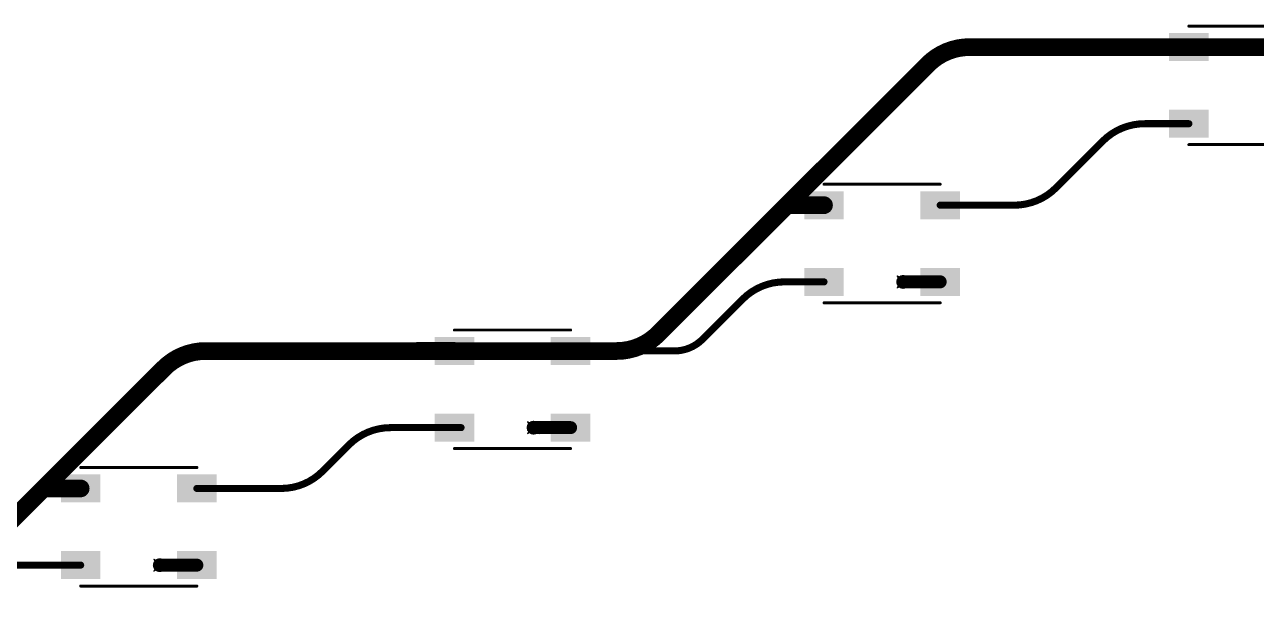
# Model space of a CAD drawing. Header units: inches. Extents: x -11 to 1110, y -7 to 455.
# Drawn here: x 296.4 to 349.4, y 125.6 to 150.6 of the extents above; entities that cross this region are included whole.
import ezdxf

# ---------------------------------------------------------------- set-up
doc = ezdxf.new("R2010")
doc.units = ezdxf.units.IN
for name, color, linetype in [('Bottom Layer', 5, 'Continuous'), ('Drill Drawing', 1, 'Continuous'), ('Top Layer', 1, 'Continuous'), ('Top Overlay', 2, 'Continuous'), ('Top Paste', 8, 'Continuous'), ('Top Solder', 216, 'Continuous'), ('Via Holes', 16, 'Continuous')]:
    doc.layers.add(name, color=color, linetype=linetype)

# ---------------------------------------------------------------- blocks, each defined once
blk = doc.blocks.new('WS2812B_B_W_75')
at = {"layer": 'Top Layer'}
for points in [[(-3.25, 2.15), (-1.75, 2.15), (-1.75, 1.15), (-3.25, 1.15)], [(3.25, 1.15), (1.75, 1.15), (1.75, 2.15), (3.25, 2.15)], [(-3.25, -1.15), (-1.75, -1.15), (-1.75, -2.15), (-3.25, -2.15)], [(1.75, -1.15), (3.25, -1.15), (3.25, -2.15), (1.75, -2.15)]]:
    blk.add_hatch(color=1, dxfattribs=at).paths.add_polyline_path(points)
at = {"layer": 'Top Paste'}
for points in [[(-3.25, 2.15), (-1.75, 2.15), (-1.75, 1.15), (-3.25, 1.15)], [(3.25, 1.15), (1.75, 1.15), (1.75, 2.15), (3.25, 2.15)], [(-3.25, -1.15), (-1.75, -1.15), (-1.75, -2.15), (-3.25, -2.15)], [(1.75, -1.15), (3.25, -1.15), (3.25, -2.15), (1.75, -2.15)]]:
    blk.add_hatch(color=8, dxfattribs=at).paths.add_polyline_path(points)
at = {"layer": 'Top Solder'}
for points in [[(-3.352, 2.252), (-1.648, 2.252), (-1.648, 1.048), (-3.352, 1.048)], [(3.352, 1.048), (1.648, 1.048), (1.648, 2.252), (3.352, 2.252)], [(-3.352, -1.048), (-1.648, -1.048), (-1.648, -2.252), (-3.352, -2.252)], [(1.648, -1.048), (3.352, -1.048), (3.352, -2.252), (1.648, -2.252)]]:
    blk.add_hatch(color=216, dxfattribs=at).paths.add_polyline_path(points)
at = {"layer": 'Top Overlay'}
for points in [[(-2.5, 2.551, 0.127, 0.127, 0), (2.5, 2.551, 0.127, 0.127, 0)], [(-3.556, 1.803, 0.254, 0.254, 0), (-3.429, 1.676, 0.254, 0.254, 0)], [(-3.556, 1.549, 0.254, 0.254, 0), (-3.556, 1.803, 0.254, 0.254, 0)], [(-3.556, 1.549, 0.254, 0.254, 0), (-3.429, 1.676, 0.254, 0.254, 0)], [(-2.5, -2.551, 0.127, 0.127, 0), (2.5, -2.551, 0.127, 0.127, 0)]]:
    blk.add_lwpolyline(points, format="xyseb", dxfattribs=at)
for points in [[(-2.532, 2.551, 0.0635, 0.0635, 1), (-2.468, 2.551, 0.0635, 0.0635, 1)], [(2.468, 2.551, 0.0635, 0.0635, 1), (2.532, 2.551, 0.0635, 0.0635, 1)], [(-3.619, 1.803, 0.127, 0.127, 1), (-3.493, 1.803, 0.127, 0.127, 1)], [(-3.619, 1.803, 0.127, 0.127, 1), (-3.493, 1.803, 0.127, 0.127, 1)], [(-3.619, 1.549, 0.127, 0.127, 1), (-3.493, 1.549, 0.127, 0.127, 1)], [(-3.619, 1.549, 0.127, 0.127, 1), (-3.493, 1.549, 0.127, 0.127, 1)], [(-3.493, 1.676, 0.127, 0.127, 1), (-3.365, 1.676, 0.127, 0.127, 1)], [(-3.493, 1.676, 0.127, 0.127, 1), (-3.365, 1.676, 0.127, 0.127, 1)], [(-2.532, -2.551, 0.0635, 0.0635, 1), (-2.468, -2.551, 0.0635, 0.0635, 1)], [(2.468, -2.551, 0.0635, 0.0635, 1), (2.532, -2.551, 0.0635, 0.0635, 1)]]:
    blk.add_lwpolyline(points, format="xyseb", close=True, dxfattribs=at)
blk = doc.blocks.new('WS2812B_B_W_84')
at = {"layer": 'Top Layer'}
for points in [[(-3.25, 2.15), (-1.75, 2.15), (-1.75, 1.15), (-3.25, 1.15)], [(3.25, 1.15), (1.75, 1.15), (1.75, 2.15), (3.25, 2.15)], [(-3.25, -1.15), (-1.75, -1.15), (-1.75, -2.15), (-3.25, -2.15)], [(1.75, -1.15), (3.25, -1.15), (3.25, -2.15), (1.75, -2.15)]]:
    blk.add_hatch(color=1, dxfattribs=at).paths.add_polyline_path(points)
at = {"layer": 'Top Paste'}
for points in [[(-3.25, 2.15), (-1.75, 2.15), (-1.75, 1.15), (-3.25, 1.15)], [(3.25, 1.15), (1.75, 1.15), (1.75, 2.15), (3.25, 2.15)], [(-3.25, -1.15), (-1.75, -1.15), (-1.75, -2.15), (-3.25, -2.15)], [(1.75, -1.15), (3.25, -1.15), (3.25, -2.15), (1.75, -2.15)]]:
    blk.add_hatch(color=8, dxfattribs=at).paths.add_polyline_path(points)
at = {"layer": 'Top Solder'}
for points in [[(-3.352, 2.252), (-1.648, 2.252), (-1.648, 1.048), (-3.352, 1.048)], [(3.352, 1.048), (1.648, 1.048), (1.648, 2.252), (3.352, 2.252)], [(-3.352, -1.048), (-1.648, -1.048), (-1.648, -2.252), (-3.352, -2.252)], [(1.648, -1.048), (3.352, -1.048), (3.352, -2.252), (1.648, -2.252)]]:
    blk.add_hatch(color=216, dxfattribs=at).paths.add_polyline_path(points)
at = {"layer": 'Top Overlay'}
for points in [[(-2.5, 2.551, 0.127, 0.127, 0), (2.5, 2.551, 0.127, 0.127, 0)], [(-3.556, 1.803, 0.254, 0.254, 0), (-3.429, 1.676, 0.254, 0.254, 0)], [(-3.556, 1.549, 0.254, 0.254, 0), (-3.556, 1.803, 0.254, 0.254, 0)], [(-3.556, 1.549, 0.254, 0.254, 0), (-3.429, 1.676, 0.254, 0.254, 0)], [(-2.5, -2.551, 0.127, 0.127, 0), (2.5, -2.551, 0.127, 0.127, 0)]]:
    blk.add_lwpolyline(points, format="xyseb", dxfattribs=at)
for points in [[(-2.532, 2.551, 0.0635, 0.0635, 1), (-2.468, 2.551, 0.0635, 0.0635, 1)], [(2.468, 2.551, 0.0635, 0.0635, 1), (2.532, 2.551, 0.0635, 0.0635, 1)], [(-3.619, 1.803, 0.127, 0.127, 1), (-3.493, 1.803, 0.127, 0.127, 1)], [(-3.619, 1.803, 0.127, 0.127, 1), (-3.493, 1.803, 0.127, 0.127, 1)], [(-3.619, 1.549, 0.127, 0.127, 1), (-3.493, 1.549, 0.127, 0.127, 1)], [(-3.619, 1.549, 0.127, 0.127, 1), (-3.493, 1.549, 0.127, 0.127, 1)], [(-3.493, 1.676, 0.127, 0.127, 1), (-3.365, 1.676, 0.127, 0.127, 1)], [(-3.493, 1.676, 0.127, 0.127, 1), (-3.365, 1.676, 0.127, 0.127, 1)], [(-2.532, -2.551, 0.0635, 0.0635, 1), (-2.468, -2.551, 0.0635, 0.0635, 1)], [(2.468, -2.551, 0.0635, 0.0635, 1), (2.532, -2.551, 0.0635, 0.0635, 1)]]:
    blk.add_lwpolyline(points, format="xyseb", close=True, dxfattribs=at)
blk = doc.blocks.new('WS2812B_B_W_93')
at = {"layer": 'Top Layer'}
for points in [[(-3.25, 2.15), (-1.75, 2.15), (-1.75, 1.15), (-3.25, 1.15)], [(3.25, 1.15), (1.75, 1.15), (1.75, 2.15), (3.25, 2.15)], [(-3.25, -1.15), (-1.75, -1.15), (-1.75, -2.15), (-3.25, -2.15)], [(1.75, -1.15), (3.25, -1.15), (3.25, -2.15), (1.75, -2.15)]]:
    blk.add_hatch(color=1, dxfattribs=at).paths.add_polyline_path(points)
at = {"layer": 'Top Paste'}
for points in [[(-3.25, 2.15), (-1.75, 2.15), (-1.75, 1.15), (-3.25, 1.15)], [(3.25, 1.15), (1.75, 1.15), (1.75, 2.15), (3.25, 2.15)], [(-3.25, -1.15), (-1.75, -1.15), (-1.75, -2.15), (-3.25, -2.15)], [(1.75, -1.15), (3.25, -1.15), (3.25, -2.15), (1.75, -2.15)]]:
    blk.add_hatch(color=8, dxfattribs=at).paths.add_polyline_path(points)
at = {"layer": 'Top Solder'}
for points in [[(-3.352, 2.252), (-1.648, 2.252), (-1.648, 1.048), (-3.352, 1.048)], [(3.352, 1.048), (1.648, 1.048), (1.648, 2.252), (3.352, 2.252)], [(-3.352, -1.048), (-1.648, -1.048), (-1.648, -2.252), (-3.352, -2.252)], [(1.648, -1.048), (3.352, -1.048), (3.352, -2.252), (1.648, -2.252)]]:
    blk.add_hatch(color=216, dxfattribs=at).paths.add_polyline_path(points)
at = {"layer": 'Top Overlay'}
for points in [[(-2.5, 2.551, 0.127, 0.127, 0), (2.5, 2.551, 0.127, 0.127, 0)], [(-3.556, 1.803, 0.254, 0.254, 0), (-3.429, 1.676, 0.254, 0.254, 0)], [(-3.556, 1.549, 0.254, 0.254, 0), (-3.556, 1.803, 0.254, 0.254, 0)], [(-3.556, 1.549, 0.254, 0.254, 0), (-3.429, 1.676, 0.254, 0.254, 0)], [(-2.5, -2.551, 0.127, 0.127, 0), (2.5, -2.551, 0.127, 0.127, 0)]]:
    blk.add_lwpolyline(points, format="xyseb", dxfattribs=at)
for points in [[(-2.532, 2.551, 0.0635, 0.0635, 1), (-2.468, 2.551, 0.0635, 0.0635, 1)], [(2.468, 2.551, 0.0635, 0.0635, 1), (2.532, 2.551, 0.0635, 0.0635, 1)], [(-3.619, 1.803, 0.127, 0.127, 1), (-3.493, 1.803, 0.127, 0.127, 1)], [(-3.619, 1.803, 0.127, 0.127, 1), (-3.493, 1.803, 0.127, 0.127, 1)], [(-3.619, 1.549, 0.127, 0.127, 1), (-3.493, 1.549, 0.127, 0.127, 1)], [(-3.619, 1.549, 0.127, 0.127, 1), (-3.493, 1.549, 0.127, 0.127, 1)], [(-3.493, 1.676, 0.127, 0.127, 1), (-3.365, 1.676, 0.127, 0.127, 1)], [(-3.493, 1.676, 0.127, 0.127, 1), (-3.365, 1.676, 0.127, 0.127, 1)], [(-2.532, -2.551, 0.0635, 0.0635, 1), (-2.468, -2.551, 0.0635, 0.0635, 1)], [(2.468, -2.551, 0.0635, 0.0635, 1), (2.532, -2.551, 0.0635, 0.0635, 1)]]:
    blk.add_lwpolyline(points, format="xyseb", close=True, dxfattribs=at)
blk = doc.blocks.new('WS2812B_B_W_102')
at = {"layer": 'Top Layer'}
for points in [[(-3.25, 2.15), (-1.75, 2.15), (-1.75, 1.15), (-3.25, 1.15)], [(3.25, 1.15), (1.75, 1.15), (1.75, 2.15), (3.25, 2.15)], [(-3.25, -1.15), (-1.75, -1.15), (-1.75, -2.15), (-3.25, -2.15)], [(1.75, -1.15), (3.25, -1.15), (3.25, -2.15), (1.75, -2.15)]]:
    blk.add_hatch(color=1, dxfattribs=at).paths.add_polyline_path(points)
at = {"layer": 'Top Paste'}
for points in [[(-3.25, 2.15), (-1.75, 2.15), (-1.75, 1.15), (-3.25, 1.15)], [(3.25, 1.15), (1.75, 1.15), (1.75, 2.15), (3.25, 2.15)], [(-3.25, -1.15), (-1.75, -1.15), (-1.75, -2.15), (-3.25, -2.15)], [(1.75, -1.15), (3.25, -1.15), (3.25, -2.15), (1.75, -2.15)]]:
    blk.add_hatch(color=8, dxfattribs=at).paths.add_polyline_path(points)
at = {"layer": 'Top Solder'}
for points in [[(-3.352, 2.252), (-1.648, 2.252), (-1.648, 1.048), (-3.352, 1.048)], [(3.352, 1.048), (1.648, 1.048), (1.648, 2.252), (3.352, 2.252)], [(-3.352, -1.048), (-1.648, -1.048), (-1.648, -2.252), (-3.352, -2.252)], [(1.648, -1.048), (3.352, -1.048), (3.352, -2.252), (1.648, -2.252)]]:
    blk.add_hatch(color=216, dxfattribs=at).paths.add_polyline_path(points)
at = {"layer": 'Top Overlay'}
for points in [[(-2.5, 2.551, 0.127, 0.127, 0), (2.5, 2.551, 0.127, 0.127, 0)], [(-3.556, 1.803, 0.254, 0.254, 0), (-3.429, 1.676, 0.254, 0.254, 0)], [(-3.556, 1.549, 0.254, 0.254, 0), (-3.556, 1.803, 0.254, 0.254, 0)], [(-3.556, 1.549, 0.254, 0.254, 0), (-3.429, 1.676, 0.254, 0.254, 0)], [(-2.5, -2.551, 0.127, 0.127, 0), (2.5, -2.551, 0.127, 0.127, 0)]]:
    blk.add_lwpolyline(points, format="xyseb", dxfattribs=at)
for points in [[(-2.532, 2.551, 0.0635, 0.0635, 1), (-2.468, 2.551, 0.0635, 0.0635, 1)], [(2.468, 2.551, 0.0635, 0.0635, 1), (2.532, 2.551, 0.0635, 0.0635, 1)], [(-3.619, 1.803, 0.127, 0.127, 1), (-3.493, 1.803, 0.127, 0.127, 1)], [(-3.619, 1.803, 0.127, 0.127, 1), (-3.493, 1.803, 0.127, 0.127, 1)], [(-3.619, 1.549, 0.127, 0.127, 1), (-3.493, 1.549, 0.127, 0.127, 1)], [(-3.619, 1.549, 0.127, 0.127, 1), (-3.493, 1.549, 0.127, 0.127, 1)], [(-3.493, 1.676, 0.127, 0.127, 1), (-3.365, 1.676, 0.127, 0.127, 1)], [(-3.493, 1.676, 0.127, 0.127, 1), (-3.365, 1.676, 0.127, 0.127, 1)], [(-2.532, -2.551, 0.0635, 0.0635, 1), (-2.468, -2.551, 0.0635, 0.0635, 1)], [(2.468, -2.551, 0.0635, 0.0635, 1), (2.532, -2.551, 0.0635, 0.0635, 1)]]:
    blk.add_lwpolyline(points, format="xyseb", close=True, dxfattribs=at)

msp = doc.modelspace()

# ---------------------------------------------------------------- hatches: boundary and pattern name
at = {"layer": 'Bottom Layer'}
h = msp.add_hatch(color=5, dxfattribs=at)
edge = h.paths.add_edge_path()
edge.add_arc((344.929, 149.659), 0.3, 0, 360)
h = msp.add_hatch(color=5, dxfattribs=at)
edge = h.paths.add_edge_path()
edge.add_arc((329.232, 142.852), 0.3, 0, 360)
h = msp.add_hatch(color=5, dxfattribs=at)
edge = h.paths.add_edge_path()
edge.add_arc((334.232, 139.552), 0.3, 0, 360)
h = msp.add_hatch(color=5, dxfattribs=at)
edge = h.paths.add_edge_path()
edge.add_arc((313.331, 136.578), 0.3, 0, 360)
h = msp.add_hatch(color=5, dxfattribs=at)
edge = h.paths.add_edge_path()
edge.add_arc((318.331, 133.278), 0.3, 0, 360)
h = msp.add_hatch(color=5, dxfattribs=at)
edge = h.paths.add_edge_path()
edge.add_arc((297.253, 130.66), 0.3, 0, 360)
h = msp.add_hatch(color=5, dxfattribs=at)
edge = h.paths.add_edge_path()
edge.add_arc((302.253, 127.36), 0.3, 0, 360)
at = {"layer": 'Top Layer'}
h = msp.add_hatch(color=1, dxfattribs=at)
edge = h.paths.add_edge_path()
edge.add_arc((344.929, 149.659), 0.3, 0, 360)
h = msp.add_hatch(color=1, dxfattribs=at)
edge = h.paths.add_edge_path()
edge.add_arc((329.232, 142.852), 0.3, 0, 360)
h = msp.add_hatch(color=1, dxfattribs=at)
edge = h.paths.add_edge_path()
edge.add_arc((334.232, 139.552), 0.3, 0, 360)
h = msp.add_hatch(color=1, dxfattribs=at)
edge = h.paths.add_edge_path()
edge.add_arc((313.331, 136.578), 0.3, 0, 360)
h = msp.add_hatch(color=1, dxfattribs=at)
edge = h.paths.add_edge_path()
edge.add_arc((318.331, 133.278), 0.3, 0, 360)
h = msp.add_hatch(color=1, dxfattribs=at)
edge = h.paths.add_edge_path()
edge.add_arc((297.253, 130.66), 0.3, 0, 360)
h = msp.add_hatch(color=1, dxfattribs=at)
edge = h.paths.add_edge_path()
edge.add_arc((302.253, 127.36), 0.3, 0, 360)
at = {"layer": 'Via Holes'}
h = msp.add_hatch(color=7, dxfattribs=at)
edge = h.paths.add_edge_path()
edge.add_arc((344.929, 149.659), 0.15, 0, 360)
h = msp.add_hatch(color=7, dxfattribs=at)
edge = h.paths.add_edge_path()
edge.add_arc((329.232, 142.852), 0.15, 0, 360)
h = msp.add_hatch(color=7, dxfattribs=at)
edge = h.paths.add_edge_path()
edge.add_arc((334.232, 139.552), 0.15, 0, 360)
h = msp.add_hatch(color=7, dxfattribs=at)
edge = h.paths.add_edge_path()
edge.add_arc((313.331, 136.578), 0.15, 0, 360)
h = msp.add_hatch(color=7, dxfattribs=at)
edge = h.paths.add_edge_path()
edge.add_arc((318.331, 133.278), 0.15, 0, 360)
h = msp.add_hatch(color=7, dxfattribs=at)
edge = h.paths.add_edge_path()
edge.add_arc((297.253, 130.66), 0.15, 0, 360)
h = msp.add_hatch(color=7, dxfattribs=at)
edge = h.paths.add_edge_path()
edge.add_arc((302.253, 127.36), 0.15, 0, 360)

# ---------------------------------------------------------------- linework, layer by layer
at = {"layer": 'Bottom Layer'}
for points in [[(335.295, 148.915, 0.762, 0.762, -0.198912), (337.091, 149.659, 0.762, 0.762, 0)], [(337.091, 149.659, 0.762, 0.762, 0), (344.929, 149.659, 0.762, 0.762, 0)], [(344.929, 149.659, 0.762, 0.762, 0), (352.335, 149.659, 0.762, 0.762, 0)], [(329.232, 142.852, 0.762, 0.762, 0), (335.295, 148.915, 0.762, 0.762, 0)], [(323.702, 137.322, 0.762, 0.762, 0), (329.232, 142.852, 0.762, 0.762, 0)], [(323.702, 137.322, 0.762, 0.762, -0.198912), (321.906, 136.578, 0.762, 0.762, 0)], [(302.427, 135.834, 0.762, 0.762, -0.198912), (304.223, 136.578, 0.762, 0.762, 0)], [(304.223, 136.578, 0.762, 0.762, 0), (313.331, 136.578, 0.762, 0.762, 0)], [(313.331, 136.578, 0.762, 0.762, 0), (321.906, 136.578, 0.762, 0.762, 0)], [(297.253, 130.66, 0.762, 0.762, 0), (302.427, 135.834, 0.762, 0.762, 0)], [(292.561, 125.968, 0.762, 0.762, 0), (297.253, 130.66, 0.762, 0.762, 0)]]:
    msp.add_lwpolyline(points, format="xyseb", dxfattribs=at)
for points in [[(336.9, 149.659, 0.381, 0.381, 1), (337.281, 149.659, 0.381, 0.381, 1)], [(336.9, 149.659, 0.381, 0.381, 1), (337.281, 149.659, 0.381, 0.381, 1)], [(344.738, 149.659, 0.381, 0.381, 1), (345.119, 149.659, 0.381, 0.381, 1)], [(344.738, 149.659, 0.381, 0.381, 1), (345.119, 149.659, 0.381, 0.381, 1)], [(335.104, 148.915, 0.381, 0.381, 1), (335.485, 148.915, 0.381, 0.381, 1)], [(335.104, 148.915, 0.381, 0.381, 1), (335.485, 148.915, 0.381, 0.381, 1)], [(329.041, 142.852, 0.381, 0.381, 1), (329.422, 142.852, 0.381, 0.381, 1)], [(329.041, 142.852, 0.381, 0.381, 1), (329.422, 142.852, 0.381, 0.381, 1)], [(323.511, 137.322, 0.381, 0.381, 1), (323.892, 137.322, 0.381, 0.381, 1)], [(323.511, 137.322, 0.381, 0.381, 1), (323.892, 137.322, 0.381, 0.381, 1)], [(304.033, 136.578, 0.381, 0.381, 1), (304.414, 136.578, 0.381, 0.381, 1)], [(304.033, 136.578, 0.381, 0.381, 1), (304.414, 136.578, 0.381, 0.381, 1)], [(313.141, 136.578, 0.381, 0.381, 1), (313.522, 136.578, 0.381, 0.381, 1)], [(313.141, 136.578, 0.381, 0.381, 1), (313.522, 136.578, 0.381, 0.381, 1)], [(321.715, 136.578, 0.381, 0.381, 1), (322.096, 136.578, 0.381, 0.381, 1)], [(321.715, 136.578, 0.381, 0.381, 1), (322.096, 136.578, 0.381, 0.381, 1)], [(302.237, 135.834, 0.381, 0.381, 1), (302.618, 135.834, 0.381, 0.381, 1)], [(302.237, 135.834, 0.381, 0.381, 1), (302.618, 135.834, 0.381, 0.381, 1)], [(297.062, 130.66, 0.381, 0.381, 1), (297.443, 130.66, 0.381, 0.381, 1)], [(297.062, 130.66, 0.381, 0.381, 1), (297.443, 130.66, 0.381, 0.381, 1)]]:
    msp.add_lwpolyline(points, format="xyseb", close=True, dxfattribs=at)
at = {"layer": 'Drill Drawing'}
for points in [[(344.675, 149.913, 0.0508, 0.0508, 0), (344.929, 149.786, 0.0508, 0.0508, 0)], [(344.675, 149.913, 0.0508, 0.0508, 0), (344.802, 149.659, 0.0508, 0.0508, 0)], [(344.675, 149.405, 0.0508, 0.0508, 0), (344.802, 149.659, 0.0508, 0.0508, 0)], [(344.675, 149.405, 0.0508, 0.0508, 0), (344.929, 149.532, 0.0508, 0.0508, 0)], [(344.929, 149.786, 0.0508, 0.0508, 0), (345.183, 149.913, 0.0508, 0.0508, 0)], [(344.929, 149.532, 0.0508, 0.0508, 0), (345.183, 149.405, 0.0508, 0.0508, 0)], [(345.056, 149.659, 0.0508, 0.0508, 0), (345.183, 149.913, 0.0508, 0.0508, 0)], [(345.056, 149.659, 0.0508, 0.0508, 0), (345.183, 149.405, 0.0508, 0.0508, 0)], [(328.978, 143.106, 0.0508, 0.0508, 0), (329.232, 142.979, 0.0508, 0.0508, 0)], [(328.978, 143.106, 0.0508, 0.0508, 0), (329.105, 142.852, 0.0508, 0.0508, 0)], [(329.232, 142.979, 0.0508, 0.0508, 0), (329.486, 143.106, 0.0508, 0.0508, 0)], [(329.359, 142.852, 0.0508, 0.0508, 0), (329.486, 143.106, 0.0508, 0.0508, 0)], [(328.978, 142.598, 0.0508, 0.0508, 0), (329.105, 142.852, 0.0508, 0.0508, 0)], [(328.978, 142.598, 0.0508, 0.0508, 0), (329.232, 142.725, 0.0508, 0.0508, 0)], [(329.232, 142.725, 0.0508, 0.0508, 0), (329.486, 142.598, 0.0508, 0.0508, 0)], [(329.359, 142.852, 0.0508, 0.0508, 0), (329.486, 142.598, 0.0508, 0.0508, 0)], [(333.978, 139.806, 0.0508, 0.0508, 0), (334.232, 139.679, 0.0508, 0.0508, 0)], [(333.978, 139.806, 0.0508, 0.0508, 0), (334.105, 139.552, 0.0508, 0.0508, 0)], [(333.978, 139.298, 0.0508, 0.0508, 0), (334.105, 139.552, 0.0508, 0.0508, 0)], [(333.978, 139.298, 0.0508, 0.0508, 0), (334.232, 139.425, 0.0508, 0.0508, 0)], [(334.232, 139.679, 0.0508, 0.0508, 0), (334.486, 139.806, 0.0508, 0.0508, 0)], [(334.232, 139.425, 0.0508, 0.0508, 0), (334.486, 139.298, 0.0508, 0.0508, 0)], [(334.359, 139.552, 0.0508, 0.0508, 0), (334.486, 139.806, 0.0508, 0.0508, 0)], [(334.359, 139.552, 0.0508, 0.0508, 0), (334.486, 139.298, 0.0508, 0.0508, 0)], [(313.077, 136.832, 0.0508, 0.0508, 0), (313.331, 136.705, 0.0508, 0.0508, 0)], [(313.077, 136.832, 0.0508, 0.0508, 0), (313.204, 136.578, 0.0508, 0.0508, 0)], [(313.331, 136.705, 0.0508, 0.0508, 0), (313.585, 136.832, 0.0508, 0.0508, 0)], [(313.458, 136.578, 0.0508, 0.0508, 0), (313.585, 136.832, 0.0508, 0.0508, 0)], [(313.077, 136.324, 0.0508, 0.0508, 0), (313.204, 136.578, 0.0508, 0.0508, 0)], [(313.077, 136.324, 0.0508, 0.0508, 0), (313.331, 136.451, 0.0508, 0.0508, 0)], [(313.331, 136.451, 0.0508, 0.0508, 0), (313.585, 136.324, 0.0508, 0.0508, 0)], [(313.458, 136.578, 0.0508, 0.0508, 0), (313.585, 136.324, 0.0508, 0.0508, 0)], [(318.077, 133.532, 0.0508, 0.0508, 0), (318.331, 133.405, 0.0508, 0.0508, 0)], [(318.077, 133.532, 0.0508, 0.0508, 0), (318.204, 133.278, 0.0508, 0.0508, 0)], [(318.331, 133.405, 0.0508, 0.0508, 0), (318.585, 133.532, 0.0508, 0.0508, 0)], [(318.458, 133.278, 0.0508, 0.0508, 0), (318.585, 133.532, 0.0508, 0.0508, 0)], [(318.077, 133.024, 0.0508, 0.0508, 0), (318.204, 133.278, 0.0508, 0.0508, 0)], [(318.077, 133.024, 0.0508, 0.0508, 0), (318.331, 133.151, 0.0508, 0.0508, 0)], [(318.331, 133.151, 0.0508, 0.0508, 0), (318.585, 133.024, 0.0508, 0.0508, 0)], [(318.458, 133.278, 0.0508, 0.0508, 0), (318.585, 133.024, 0.0508, 0.0508, 0)], [(296.999, 130.914, 0.0508, 0.0508, 0), (297.253, 130.787, 0.0508, 0.0508, 0)], [(296.999, 130.914, 0.0508, 0.0508, 0), (297.126, 130.66, 0.0508, 0.0508, 0)], [(297.253, 130.787, 0.0508, 0.0508, 0), (297.507, 130.914, 0.0508, 0.0508, 0)], [(297.38, 130.66, 0.0508, 0.0508, 0), (297.507, 130.914, 0.0508, 0.0508, 0)], [(296.999, 130.406, 0.0508, 0.0508, 0), (297.126, 130.66, 0.0508, 0.0508, 0)], [(296.999, 130.406, 0.0508, 0.0508, 0), (297.253, 130.533, 0.0508, 0.0508, 0)], [(297.253, 130.533, 0.0508, 0.0508, 0), (297.507, 130.406, 0.0508, 0.0508, 0)], [(297.38, 130.66, 0.0508, 0.0508, 0), (297.507, 130.406, 0.0508, 0.0508, 0)], [(301.999, 127.614, 0.0508, 0.0508, 0), (302.253, 127.487, 0.0508, 0.0508, 0)], [(301.999, 127.614, 0.0508, 0.0508, 0), (302.126, 127.36, 0.0508, 0.0508, 0)], [(301.999, 127.106, 0.0508, 0.0508, 0), (302.126, 127.36, 0.0508, 0.0508, 0)], [(301.999, 127.106, 0.0508, 0.0508, 0), (302.253, 127.233, 0.0508, 0.0508, 0)], [(302.253, 127.487, 0.0508, 0.0508, 0), (302.507, 127.614, 0.0508, 0.0508, 0)], [(302.253, 127.233, 0.0508, 0.0508, 0), (302.507, 127.106, 0.0508, 0.0508, 0)], [(302.38, 127.36, 0.0508, 0.0508, 0), (302.507, 127.614, 0.0508, 0.0508, 0)], [(302.38, 127.36, 0.0508, 0.0508, 0), (302.507, 127.106, 0.0508, 0.0508, 0)]]:
    msp.add_lwpolyline(points, format="xyseb", dxfattribs=at)
for points in [[(344.662, 149.913, 0.0254, 0.0254, 1), (344.687, 149.913, 0.0254, 0.0254, 1)], [(344.662, 149.913, 0.0254, 0.0254, 1), (344.687, 149.913, 0.0254, 0.0254, 1)], [(344.789, 149.659, 0.0254, 0.0254, 1), (344.814, 149.659, 0.0254, 0.0254, 1)], [(344.789, 149.659, 0.0254, 0.0254, 1), (344.814, 149.659, 0.0254, 0.0254, 1)], [(344.916, 149.786, 0.0254, 0.0254, 1), (344.941, 149.786, 0.0254, 0.0254, 1)], [(344.916, 149.786, 0.0254, 0.0254, 1), (344.941, 149.786, 0.0254, 0.0254, 1)], [(344.916, 149.532, 0.0254, 0.0254, 1), (344.941, 149.532, 0.0254, 0.0254, 1)], [(344.916, 149.532, 0.0254, 0.0254, 1), (344.941, 149.532, 0.0254, 0.0254, 1)], [(345.043, 149.659, 0.0254, 0.0254, 1), (345.068, 149.659, 0.0254, 0.0254, 1)], [(345.043, 149.659, 0.0254, 0.0254, 1), (345.068, 149.659, 0.0254, 0.0254, 1)], [(345.17, 149.913, 0.0254, 0.0254, 1), (345.195, 149.913, 0.0254, 0.0254, 1)], [(345.17, 149.913, 0.0254, 0.0254, 1), (345.195, 149.913, 0.0254, 0.0254, 1)], [(344.662, 149.405, 0.0254, 0.0254, 1), (344.687, 149.405, 0.0254, 0.0254, 1)], [(344.662, 149.405, 0.0254, 0.0254, 1), (344.687, 149.405, 0.0254, 0.0254, 1)], [(345.17, 149.405, 0.0254, 0.0254, 1), (345.195, 149.405, 0.0254, 0.0254, 1)], [(345.17, 149.405, 0.0254, 0.0254, 1), (345.195, 149.405, 0.0254, 0.0254, 1)], [(328.965, 143.106, 0.0254, 0.0254, 1), (328.99, 143.106, 0.0254, 0.0254, 1)], [(328.965, 143.106, 0.0254, 0.0254, 1), (328.99, 143.106, 0.0254, 0.0254, 1)], [(329.473, 143.106, 0.0254, 0.0254, 1), (329.498, 143.106, 0.0254, 0.0254, 1)], [(329.473, 143.106, 0.0254, 0.0254, 1), (329.498, 143.106, 0.0254, 0.0254, 1)], [(328.965, 142.598, 0.0254, 0.0254, 1), (328.99, 142.598, 0.0254, 0.0254, 1)], [(328.965, 142.598, 0.0254, 0.0254, 1), (328.99, 142.598, 0.0254, 0.0254, 1)], [(329.092, 142.852, 0.0254, 0.0254, 1), (329.117, 142.852, 0.0254, 0.0254, 1)], [(329.092, 142.852, 0.0254, 0.0254, 1), (329.117, 142.852, 0.0254, 0.0254, 1)], [(329.219, 142.979, 0.0254, 0.0254, 1), (329.244, 142.979, 0.0254, 0.0254, 1)], [(329.219, 142.979, 0.0254, 0.0254, 1), (329.244, 142.979, 0.0254, 0.0254, 1)], [(329.219, 142.725, 0.0254, 0.0254, 1), (329.244, 142.725, 0.0254, 0.0254, 1)], [(329.219, 142.725, 0.0254, 0.0254, 1), (329.244, 142.725, 0.0254, 0.0254, 1)], [(329.346, 142.852, 0.0254, 0.0254, 1), (329.371, 142.852, 0.0254, 0.0254, 1)], [(329.346, 142.852, 0.0254, 0.0254, 1), (329.371, 142.852, 0.0254, 0.0254, 1)], [(329.473, 142.598, 0.0254, 0.0254, 1), (329.498, 142.598, 0.0254, 0.0254, 1)], [(329.473, 142.598, 0.0254, 0.0254, 1), (329.498, 142.598, 0.0254, 0.0254, 1)], [(333.965, 139.806, 0.0254, 0.0254, 1), (333.99, 139.806, 0.0254, 0.0254, 1)], [(333.965, 139.806, 0.0254, 0.0254, 1), (333.99, 139.806, 0.0254, 0.0254, 1)], [(334.092, 139.552, 0.0254, 0.0254, 1), (334.117, 139.552, 0.0254, 0.0254, 1)], [(334.092, 139.552, 0.0254, 0.0254, 1), (334.117, 139.552, 0.0254, 0.0254, 1)], [(334.219, 139.679, 0.0254, 0.0254, 1), (334.244, 139.679, 0.0254, 0.0254, 1)], [(334.219, 139.679, 0.0254, 0.0254, 1), (334.244, 139.679, 0.0254, 0.0254, 1)], [(334.219, 139.425, 0.0254, 0.0254, 1), (334.244, 139.425, 0.0254, 0.0254, 1)], [(334.219, 139.425, 0.0254, 0.0254, 1), (334.244, 139.425, 0.0254, 0.0254, 1)], [(334.346, 139.552, 0.0254, 0.0254, 1), (334.371, 139.552, 0.0254, 0.0254, 1)], [(334.346, 139.552, 0.0254, 0.0254, 1), (334.371, 139.552, 0.0254, 0.0254, 1)], [(334.473, 139.806, 0.0254, 0.0254, 1), (334.498, 139.806, 0.0254, 0.0254, 1)], [(334.473, 139.806, 0.0254, 0.0254, 1), (334.498, 139.806, 0.0254, 0.0254, 1)], [(333.965, 139.298, 0.0254, 0.0254, 1), (333.99, 139.298, 0.0254, 0.0254, 1)], [(333.965, 139.298, 0.0254, 0.0254, 1), (333.99, 139.298, 0.0254, 0.0254, 1)], [(334.473, 139.298, 0.0254, 0.0254, 1), (334.498, 139.298, 0.0254, 0.0254, 1)], [(334.473, 139.298, 0.0254, 0.0254, 1), (334.498, 139.298, 0.0254, 0.0254, 1)], [(313.064, 136.832, 0.0254, 0.0254, 1), (313.09, 136.832, 0.0254, 0.0254, 1)], [(313.064, 136.832, 0.0254, 0.0254, 1), (313.09, 136.832, 0.0254, 0.0254, 1)], [(313.318, 136.705, 0.0254, 0.0254, 1), (313.344, 136.705, 0.0254, 0.0254, 1)], [(313.318, 136.705, 0.0254, 0.0254, 1), (313.344, 136.705, 0.0254, 0.0254, 1)], [(313.572, 136.832, 0.0254, 0.0254, 1), (313.598, 136.832, 0.0254, 0.0254, 1)], [(313.572, 136.832, 0.0254, 0.0254, 1), (313.598, 136.832, 0.0254, 0.0254, 1)], [(313.064, 136.324, 0.0254, 0.0254, 1), (313.09, 136.324, 0.0254, 0.0254, 1)], [(313.064, 136.324, 0.0254, 0.0254, 1), (313.09, 136.324, 0.0254, 0.0254, 1)], [(313.191, 136.578, 0.0254, 0.0254, 1), (313.217, 136.578, 0.0254, 0.0254, 1)], [(313.191, 136.578, 0.0254, 0.0254, 1), (313.217, 136.578, 0.0254, 0.0254, 1)], [(313.318, 136.451, 0.0254, 0.0254, 1), (313.344, 136.451, 0.0254, 0.0254, 1)], [(313.318, 136.451, 0.0254, 0.0254, 1), (313.344, 136.451, 0.0254, 0.0254, 1)], [(313.445, 136.578, 0.0254, 0.0254, 1), (313.471, 136.578, 0.0254, 0.0254, 1)], [(313.445, 136.578, 0.0254, 0.0254, 1), (313.471, 136.578, 0.0254, 0.0254, 1)], [(313.572, 136.324, 0.0254, 0.0254, 1), (313.598, 136.324, 0.0254, 0.0254, 1)], [(313.572, 136.324, 0.0254, 0.0254, 1), (313.598, 136.324, 0.0254, 0.0254, 1)], [(318.064, 133.532, 0.0254, 0.0254, 1), (318.09, 133.532, 0.0254, 0.0254, 1)], [(318.064, 133.532, 0.0254, 0.0254, 1), (318.09, 133.532, 0.0254, 0.0254, 1)], [(318.572, 133.532, 0.0254, 0.0254, 1), (318.598, 133.532, 0.0254, 0.0254, 1)], [(318.572, 133.532, 0.0254, 0.0254, 1), (318.598, 133.532, 0.0254, 0.0254, 1)], [(318.064, 133.024, 0.0254, 0.0254, 1), (318.09, 133.024, 0.0254, 0.0254, 1)], [(318.064, 133.024, 0.0254, 0.0254, 1), (318.09, 133.024, 0.0254, 0.0254, 1)], [(318.191, 133.278, 0.0254, 0.0254, 1), (318.217, 133.278, 0.0254, 0.0254, 1)], [(318.191, 133.278, 0.0254, 0.0254, 1), (318.217, 133.278, 0.0254, 0.0254, 1)], [(318.318, 133.405, 0.0254, 0.0254, 1), (318.344, 133.405, 0.0254, 0.0254, 1)], [(318.318, 133.405, 0.0254, 0.0254, 1), (318.344, 133.405, 0.0254, 0.0254, 1)], [(318.318, 133.151, 0.0254, 0.0254, 1), (318.344, 133.151, 0.0254, 0.0254, 1)], [(318.318, 133.151, 0.0254, 0.0254, 1), (318.344, 133.151, 0.0254, 0.0254, 1)], [(318.445, 133.278, 0.0254, 0.0254, 1), (318.471, 133.278, 0.0254, 0.0254, 1)], [(318.445, 133.278, 0.0254, 0.0254, 1), (318.471, 133.278, 0.0254, 0.0254, 1)], [(318.572, 133.024, 0.0254, 0.0254, 1), (318.598, 133.024, 0.0254, 0.0254, 1)], [(318.572, 133.024, 0.0254, 0.0254, 1), (318.598, 133.024, 0.0254, 0.0254, 1)], [(296.986, 130.914, 0.0254, 0.0254, 1), (297.012, 130.914, 0.0254, 0.0254, 1)], [(296.986, 130.914, 0.0254, 0.0254, 1), (297.012, 130.914, 0.0254, 0.0254, 1)], [(297.494, 130.914, 0.0254, 0.0254, 1), (297.52, 130.914, 0.0254, 0.0254, 1)], [(297.494, 130.914, 0.0254, 0.0254, 1), (297.52, 130.914, 0.0254, 0.0254, 1)], [(296.986, 130.406, 0.0254, 0.0254, 1), (297.012, 130.406, 0.0254, 0.0254, 1)], [(296.986, 130.406, 0.0254, 0.0254, 1), (297.012, 130.406, 0.0254, 0.0254, 1)], [(297.113, 130.66, 0.0254, 0.0254, 1), (297.139, 130.66, 0.0254, 0.0254, 1)], [(297.113, 130.66, 0.0254, 0.0254, 1), (297.139, 130.66, 0.0254, 0.0254, 1)], [(297.24, 130.787, 0.0254, 0.0254, 1), (297.266, 130.787, 0.0254, 0.0254, 1)], [(297.24, 130.787, 0.0254, 0.0254, 1), (297.266, 130.787, 0.0254, 0.0254, 1)], [(297.24, 130.533, 0.0254, 0.0254, 1), (297.266, 130.533, 0.0254, 0.0254, 1)], [(297.24, 130.533, 0.0254, 0.0254, 1), (297.266, 130.533, 0.0254, 0.0254, 1)], [(297.367, 130.66, 0.0254, 0.0254, 1), (297.393, 130.66, 0.0254, 0.0254, 1)], [(297.367, 130.66, 0.0254, 0.0254, 1), (297.393, 130.66, 0.0254, 0.0254, 1)], [(297.494, 130.406, 0.0254, 0.0254, 1), (297.52, 130.406, 0.0254, 0.0254, 1)], [(297.494, 130.406, 0.0254, 0.0254, 1), (297.52, 130.406, 0.0254, 0.0254, 1)], [(301.986, 127.614, 0.0254, 0.0254, 1), (302.012, 127.614, 0.0254, 0.0254, 1)], [(301.986, 127.614, 0.0254, 0.0254, 1), (302.012, 127.614, 0.0254, 0.0254, 1)], [(302.113, 127.36, 0.0254, 0.0254, 1), (302.139, 127.36, 0.0254, 0.0254, 1)], [(302.113, 127.36, 0.0254, 0.0254, 1), (302.139, 127.36, 0.0254, 0.0254, 1)], [(302.24, 127.487, 0.0254, 0.0254, 1), (302.266, 127.487, 0.0254, 0.0254, 1)], [(302.24, 127.487, 0.0254, 0.0254, 1), (302.266, 127.487, 0.0254, 0.0254, 1)], [(302.24, 127.233, 0.0254, 0.0254, 1), (302.266, 127.233, 0.0254, 0.0254, 1)], [(302.24, 127.233, 0.0254, 0.0254, 1), (302.266, 127.233, 0.0254, 0.0254, 1)], [(302.367, 127.36, 0.0254, 0.0254, 1), (302.393, 127.36, 0.0254, 0.0254, 1)], [(302.367, 127.36, 0.0254, 0.0254, 1), (302.393, 127.36, 0.0254, 0.0254, 1)], [(302.494, 127.614, 0.0254, 0.0254, 1), (302.52, 127.614, 0.0254, 0.0254, 1)], [(302.494, 127.614, 0.0254, 0.0254, 1), (302.52, 127.614, 0.0254, 0.0254, 1)], [(301.986, 127.106, 0.0254, 0.0254, 1), (302.012, 127.106, 0.0254, 0.0254, 1)], [(301.986, 127.106, 0.0254, 0.0254, 1), (302.012, 127.106, 0.0254, 0.0254, 1)], [(302.494, 127.106, 0.0254, 0.0254, 1), (302.52, 127.106, 0.0254, 0.0254, 1)], [(302.494, 127.106, 0.0254, 0.0254, 1), (302.52, 127.106, 0.0254, 0.0254, 1)]]:
    msp.add_lwpolyline(points, format="xyseb", close=True, dxfattribs=at)
at = {"layer": 'Top Layer'}
for points in [[(344.929, 149.662, 0.762, 0.762, 0), (346.524, 149.662, 0.762, 0.762, 0)], [(342.824, 145.618, 0.305, 0.305, -0.198912), (344.62, 146.362, 0.305, 0.305, 0)], [(344.62, 146.362, 0.305, 0.305, 0), (346.524, 146.362, 0.305, 0.305, 0)], [(340.805, 143.599, 0.305, 0.305, 0), (342.824, 145.618, 0.305, 0.305, 0)], [(340.805, 143.599, 0.305, 0.305, -0.198912), (339.009, 142.855, 0.305, 0.305, 0)], [(329.232, 142.855, 0.762, 0.762, 0), (330.827, 142.855, 0.762, 0.762, 0)], [(335.827, 142.855, 0.305, 0.305, 0), (339.009, 142.855, 0.305, 0.305, 0)], [(327.33, 138.811, 0.305, 0.305, -0.198912), (329.126, 139.555, 0.305, 0.305, 0)], [(329.126, 139.555, 0.305, 0.305, 0), (330.827, 139.555, 0.305, 0.305, 0)], [(334.232, 139.555, 0.559, 0.559, 0), (335.827, 139.555, 0.559, 0.559, 0)], [(325.603, 137.084, 0.305, 0.305, 0), (327.33, 138.811, 0.305, 0.305, 0)], [(313.331, 136.581, 0.762, 0.762, 0), (314.927, 136.581, 0.762, 0.762, 0)], [(319.927, 136.581, 0.305, 0.305, 0), (324.39, 136.581, 0.305, 0.305, 0)], [(325.603, 137.084, 0.305, 0.305, -0.198912), (324.39, 136.581, 0.305, 0.305, 0)], [(318.331, 133.281, 0.559, 0.559, 0), (319.927, 133.281, 0.559, 0.559, 0)], [(310.388, 132.537, 0.305, 0.305, -0.198912), (312.184, 133.281, 0.305, 0.305, 0)], [(312.184, 133.281, 0.305, 0.305, 0), (314.927, 133.281, 0.305, 0.305, 0)], [(314.927, 133.281, 0.305, 0.305, 0), (315.214, 133.281, 0.305, 0.305, 0)], [(309.245, 131.394, 0.305, 0.305, 0), (310.388, 132.537, 0.305, 0.305, 0)], [(309.245, 131.394, 0.305, 0.305, -0.19476), (307.52, 130.664, 0.305, 0.305, 0)], [(297.253, 130.663, 0.762, 0.762, 0), (298.849, 130.663, 0.762, 0.762, 0)], [(303.849, 130.663, 0.305, 0.305, 0), (307.48, 130.663, 0.305, 0.305, 0)], [(307.52, 130.664, 0.305, 0.305, -0.003998), (307.48, 130.663, 0.305, 0.305, 0)], [(295.116, 127.363, 0.305, 0.305, 0), (298.849, 127.363, 0.305, 0.305, 0)], [(302.253, 127.363, 0.559, 0.559, 0), (303.849, 127.363, 0.559, 0.559, 0)]]:
    msp.add_lwpolyline(points, format="xyseb", dxfattribs=at)
for points in [[(344.738, 149.662, 0.381, 0.381, 1), (345.119, 149.662, 0.381, 0.381, 1)], [(346.334, 149.662, 0.381, 0.381, 1), (346.715, 149.662, 0.381, 0.381, 1)], [(344.544, 146.362, 0.152, 0.152, 1), (344.696, 146.362, 0.152, 0.152, 1)], [(344.544, 146.362, 0.152, 0.152, 1), (344.696, 146.362, 0.152, 0.152, 1)], [(346.448, 146.362, 0.152, 0.152, 1), (346.601, 146.362, 0.152, 0.152, 1)], [(342.748, 145.618, 0.152, 0.152, 1), (342.9, 145.618, 0.152, 0.152, 1)], [(342.748, 145.618, 0.152, 0.152, 1), (342.9, 145.618, 0.152, 0.152, 1)], [(340.729, 143.599, 0.152, 0.152, 1), (340.881, 143.599, 0.152, 0.152, 1)], [(340.729, 143.599, 0.152, 0.152, 1), (340.881, 143.599, 0.152, 0.152, 1)], [(329.041, 142.855, 0.381, 0.381, 1), (329.422, 142.855, 0.381, 0.381, 1)], [(330.637, 142.855, 0.381, 0.381, 1), (331.018, 142.855, 0.381, 0.381, 1)], [(335.751, 142.855, 0.152, 0.152, 1), (335.903, 142.855, 0.152, 0.152, 1)], [(338.932, 142.855, 0.152, 0.152, 1), (339.085, 142.855, 0.152, 0.152, 1)], [(338.932, 142.855, 0.152, 0.152, 1), (339.085, 142.855, 0.152, 0.152, 1)], [(329.05, 139.555, 0.152, 0.152, 1), (329.202, 139.555, 0.152, 0.152, 1)], [(329.05, 139.555, 0.152, 0.152, 1), (329.202, 139.555, 0.152, 0.152, 1)], [(330.751, 139.555, 0.152, 0.152, 1), (330.903, 139.555, 0.152, 0.152, 1)], [(334.092, 139.555, 0.279, 0.279, 1), (334.371, 139.555, 0.279, 0.279, 1)], [(335.687, 139.555, 0.279, 0.279, 1), (335.967, 139.555, 0.279, 0.279, 1)], [(327.254, 138.811, 0.152, 0.152, 1), (327.406, 138.811, 0.152, 0.152, 1)], [(327.254, 138.811, 0.152, 0.152, 1), (327.406, 138.811, 0.152, 0.152, 1)], [(313.141, 136.581, 0.381, 0.381, 1), (313.522, 136.581, 0.381, 0.381, 1)], [(314.736, 136.581, 0.381, 0.381, 1), (315.117, 136.581, 0.381, 0.381, 1)], [(319.851, 136.581, 0.152, 0.152, 1), (320.003, 136.581, 0.152, 0.152, 1)], [(324.314, 136.581, 0.152, 0.152, 1), (324.466, 136.581, 0.152, 0.152, 1)], [(324.314, 136.581, 0.152, 0.152, 1), (324.466, 136.581, 0.152, 0.152, 1)], [(325.526, 137.084, 0.152, 0.152, 1), (325.679, 137.084, 0.152, 0.152, 1)], [(325.526, 137.084, 0.152, 0.152, 1), (325.679, 137.084, 0.152, 0.152, 1)], [(318.191, 133.281, 0.279, 0.279, 1), (318.471, 133.281, 0.279, 0.279, 1)], [(319.787, 133.281, 0.279, 0.279, 1), (320.066, 133.281, 0.279, 0.279, 1)], [(312.108, 133.281, 0.152, 0.152, 1), (312.261, 133.281, 0.152, 0.152, 1)], [(312.108, 133.281, 0.152, 0.152, 1), (312.261, 133.281, 0.152, 0.152, 1)], [(314.851, 133.281, 0.152, 0.152, 1), (315.003, 133.281, 0.152, 0.152, 1)], [(314.851, 133.281, 0.152, 0.152, 1), (315.003, 133.281, 0.152, 0.152, 1)], [(315.138, 133.281, 0.152, 0.152, 1), (315.29, 133.281, 0.152, 0.152, 1)], [(310.312, 132.537, 0.152, 0.152, 1), (310.464, 132.537, 0.152, 0.152, 1)], [(310.312, 132.537, 0.152, 0.152, 1), (310.464, 132.537, 0.152, 0.152, 1)], [(309.169, 131.394, 0.152, 0.152, 1), (309.321, 131.394, 0.152, 0.152, 1)], [(309.169, 131.394, 0.152, 0.152, 1), (309.321, 131.394, 0.152, 0.152, 1)], [(297.062, 130.663, 0.381, 0.381, 1), (297.443, 130.663, 0.381, 0.381, 1)], [(298.658, 130.663, 0.381, 0.381, 1), (299.039, 130.663, 0.381, 0.381, 1)], [(303.772, 130.663, 0.152, 0.152, 1), (303.925, 130.663, 0.152, 0.152, 1)], [(307.404, 130.663, 0.152, 0.152, 1), (307.556, 130.663, 0.152, 0.152, 1)], [(307.404, 130.663, 0.152, 0.152, 1), (307.556, 130.663, 0.152, 0.152, 1)], [(307.444, 130.664, 0.152, 0.152, 1), (307.596, 130.664, 0.152, 0.152, 1)], [(307.444, 130.664, 0.152, 0.152, 1), (307.596, 130.664, 0.152, 0.152, 1)], [(298.772, 127.363, 0.152, 0.152, 1), (298.925, 127.363, 0.152, 0.152, 1)], [(302.113, 127.363, 0.279, 0.279, 1), (302.393, 127.363, 0.279, 0.279, 1)], [(303.709, 127.363, 0.279, 0.279, 1), (303.988, 127.363, 0.279, 0.279, 1)]]:
    msp.add_lwpolyline(points, format="xyseb", close=True, dxfattribs=at)

# ---------------------------------------------------------------- block references
for name, p in [('WS2812B_B_W_102', (349.024, 148.012)), ('WS2812B_B_W_93', (333.327, 141.205)), ('WS2812B_B_W_84', (317.427, 134.931)), ('WS2812B_B_W_75', (301.349, 129.013))]:
    msp.add_blockref(name, p)

doc.saveas('drawing.dxf')
